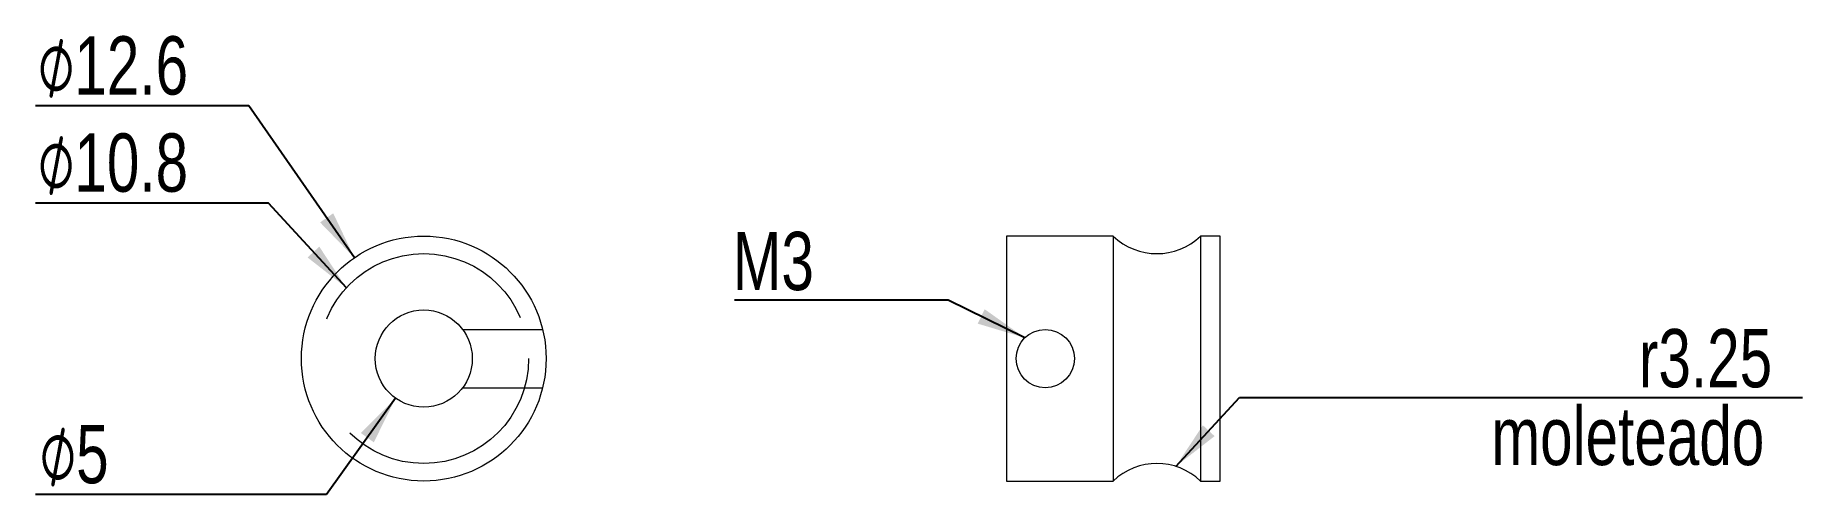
# Model space of a CAD drawing. Header units: millimetres. Extents: x 20 to 111, y 33 to 56.6.
import ezdxf

# ---------------------------------------------------------------- set-up
doc = ezdxf.new("R2010")
doc.units = ezdxf.units.MM
doc.linetypes.add('DASHED', pattern=[19.05, 12.7, -6.35])
doc.layers.get('0').update_dxf_attribs({"linetype": 'CONTINUOUS', "lineweight": 18})
doc.layers.add('Dimensions', color=7, linetype='CONTINUOUS', lineweight=9)
doc.layers.add('x-ray', color=7, linetype='DASHED', lineweight=9)
doc.styles.get("Standard").update_dxf_attribs({"font": 'txt', "width": 0.75})
doc.dimstyles.get("Standard").update_dxf_attribs({"dimtxt": 2.5, "dimasz": 2.5, "dimexe": 1.25, "dimexo": 0.625, "dimtad": 1, "dimtxsty": 'Standard', "dimcen": 2.5, "dimadec": 0, "dimazin": 0, "dimtfac": 1, "dimtmove": 0, "dimatfit": 3, "dimfxl": 1, "dimarcsym": 0})

msp = doc.modelspace()

# ---------------------------------------------------------------- linework, layer by layer
for p, q in [((70, 46.3), (70, 33.7)), ((75.5, 46.3), (70, 46.3)), ((75.5, 46.3), (75.5, 33.7)), ((81, 46.3), (80, 46.3)), ((81, 33.7), (81, 46.3)), ((70, 33.7), (75.5, 33.7)), ((80, 33.7), (81, 33.7))]:
    msp.add_line(p, q)
for centre, radius in [((40, 40), 6.3), ((40, 40), 2.5), ((72, 40), 1.5)]:
    msp.add_circle(centre, radius)
for centre, radius, start, end in [((77.75, 48.662), 3.262, 226.39718, 313.60282), ((77.75, 31.338), 3.263, 46.39718, 133.60282)]:
    msp.add_arc(centre, radius, start, end)
at = {"layer": 'Dimensions'}
msp.add_line((80, 46.3), (80, 33.7), dxfattribs=at)
at = {"layer": 'x-ray'}
for p, q in [((42, 41.5), (46.119, 41.5)), ((42, 38.5), (46.119, 38.5))]:
    msp.add_line(p, q, dxfattribs=at)
msp.add_circle((40, 40), 5.4, dxfattribs=at)

# ---------------------------------------------------------------- texts
at = {"layer": 'Dimensions', "char_height": 3, "width": 100, "attachment_point": 5}
for s, insert in [('⌀12.6', (24, 55)), ('⌀10.8', (24, 50)), ('M3', (58, 45)), ('r3.25', (106, 40)), ('moleteado', (102, 36)), ('⌀5', (22, 35))]:
    msp.add_mtext(s, dxfattribs=dict(at, insert=insert))

# ---------------------------------------------------------------- leaders
at = {"layer": 'Dimensions'}
for points in [[(36.427, 45.189), (31, 53), (20, 53)], [(36.013, 43.642), (32, 48), (20, 48)], [(70.949, 41.07), (67, 43), (56, 43)], [(38.549, 37.964), (35, 33), (20, 33)], [(78.722, 34.452), (82, 38), (111, 38)]]:
    msp.add_leader(points, dimstyle='Standard', dxfattribs=at)

doc.saveas('drawing.dxf')
